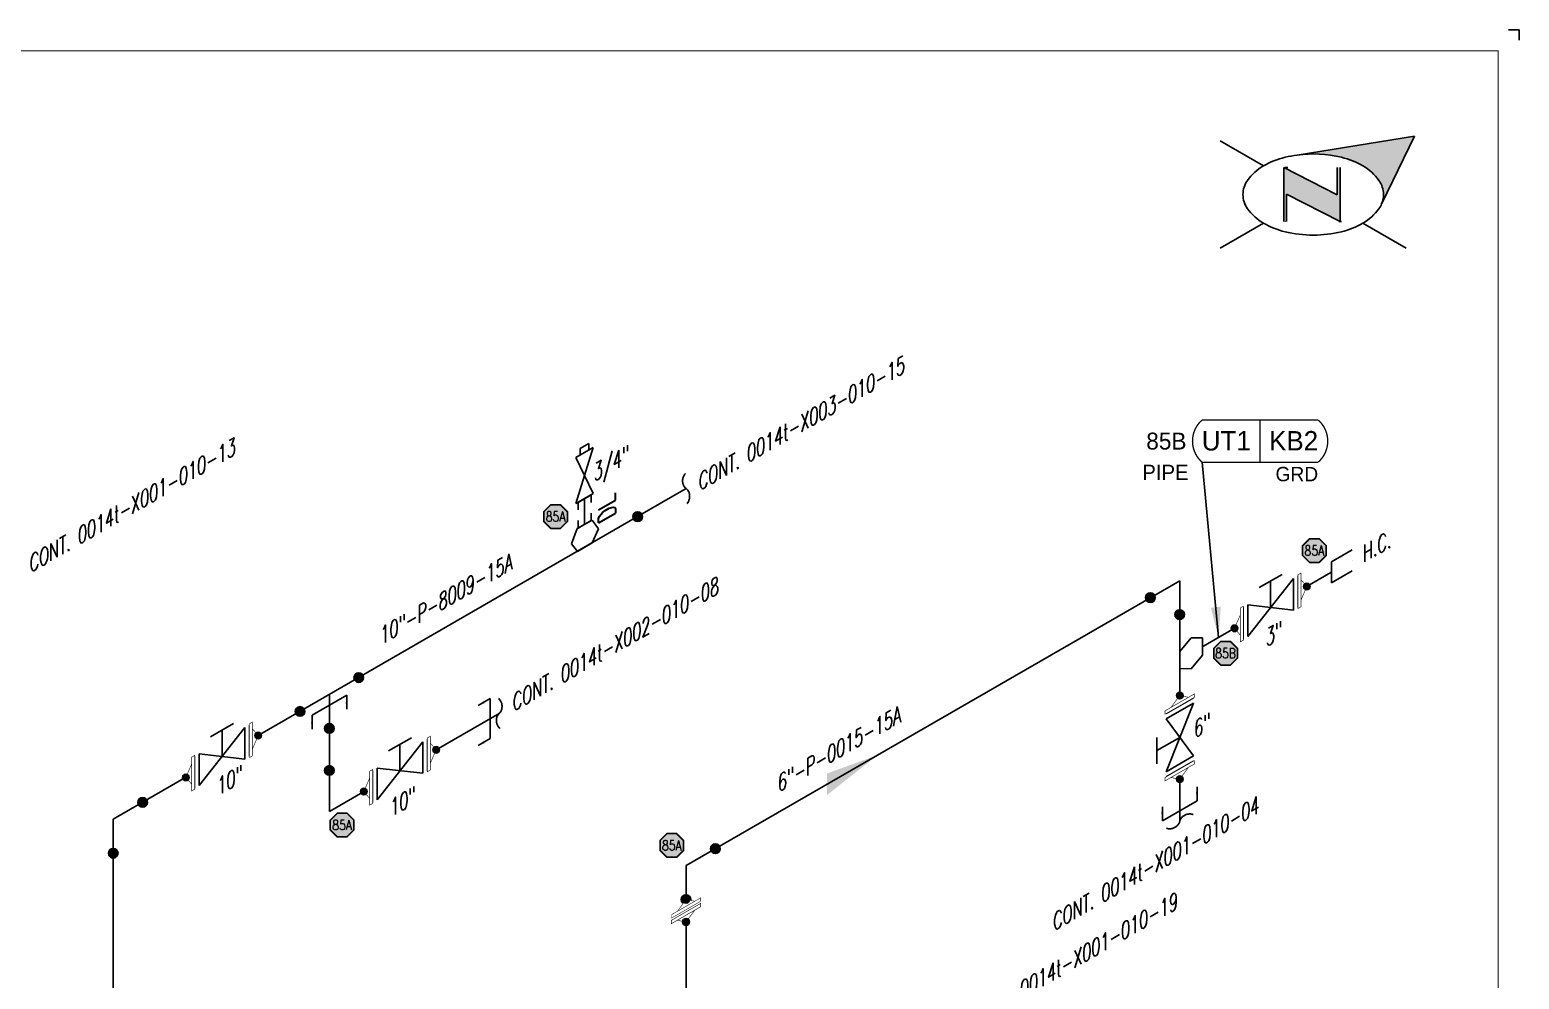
# Model space of a CAD drawing. Header units: inches. Extents: x 0.1 to 17.4, y 0.1 to 11.4.
# Drawn here: x 8.55 to 17.38, y 5.75 to 11.37 of the extents above; entities that cross this region are included whole.
import ezdxf
from ezdxf.enums import TextEntityAlignment as Align

# ---------------------------------------------------------------- set-up
doc = ezdxf.new("R2010")
doc.units = ezdxf.units.IN
doc.header["$MEASUREMENT"] = 0
doc.linetypes.add('HIDDEN2', pattern=[0.1875, 0.125, -0.0625])
for name, color, linetype in [('3', 1, 'Continuous'), ('BORDER', 3, 'Continuous'), ('COMP', 1, 'Continuous'), ('Continuation', 7, 'Continuous'), ('DL', 20, 'Continuous'), ('FITTINGS', 4, 'Continuous'), ('FLOW', 1, 'Continuous'), ('PART_PCML', 7, 'Continuous'), ('PART_SelectedCML_UT', 132, 'Continuous'), ('PIPE-ANNO', 150, 'HIDDEN2'), ('TEXT', 7, 'Continuous'), ('UNAS.PIPE', 251, 'Continuous'), ('WELD POINTS', 41, 'Continuous'), ('Welds', 7, 'Continuous')]:
    doc.layers.add(name, color=color, linetype=linetype)
doc.layers.add('PIPE', color=7, linetype='Continuous', lineweight=30)
doc.styles.add('CMLPAS', font='')
doc.styles.add('ISO30', font='simplex.shx', dxfattribs={"width": 0.85, "oblique": 30, "height": 0.075})
doc.styles.add('PART_Standard', font='romans', dxfattribs={"width": 0.8, "height": 0.09})
doc.styles.add('Richmond', font='arial.ttf')
doc.styles.add('SIMPLEX', font='ROMANS')
doc.styles.get("Standard").update_dxf_attribs({"font": 'arial.ttf'})
doc.styles.get('CMLPAS').set_extended_font_data('Cordia New')
doc.dimstyles.new('Richmond', dxfattribs={"dimtxt": 0.18, "dimasz": 0.18, "dimexe": 0.18, "dimexo": 0.0625, "dimgap": 0.09, "dimtad": 0, "dimtih": 1, "dimtoh": 1, "dimdec": 4, "dimzin": 0, "dimdsep": 46, "dimtxsty": 'Richmond', "dimcen": 0.09, "dimadec": 0, "dimazin": 0, "dimtfac": 1, "dimtdec": 4, "dimtofl": 0, "dimtmove": 0, "dimatfit": 3, "dimfxl": 1, "dimtolj": 1, "dimtzin": 0, "dimarcsym": 0})
doc.dimstyles.get("Standard").update_dxf_attribs({"dimtxt": 0.18, "dimasz": 0.18, "dimexe": 0.18, "dimexo": 0.0625, "dimgap": 0.09, "dimtad": 0, "dimtih": 1, "dimtoh": 1, "dimdec": 4, "dimzin": 0, "dimdsep": 46, "dimtxsty": 'Standard', "dimcen": 0.09, "dimadec": 0, "dimazin": 0, "dimtfac": 1, "dimtdec": 4, "dimtofl": 0, "dimtmove": 0, "dimatfit": 3, "dimfxl": 1, "dimtolj": 1, "dimtzin": 0, "dimarcsym": 0})

# ---------------------------------------------------------------- blocks, each defined once
blk = doc.blocks.new('north2')
at = {"layer": 'BORDER'}
for points in [[(-0.706, -0.7673, -0.156851), (-0.679, -0.8512, -0.095667), (-0.6893, -0.9048), (-0.4945, -0.5044), (-1.1905, -0.6173, -0.092194), (-0.9281, -0.6306, -0.072341), (-0.8009, -0.6813, -0.106617)], [(-0.9381, -1.0109), (-0.9364, -1.0092), (-0.9364, -0.6907), (-0.9524, -0.6907), (-0.9524, -0.8533), (-1.2701, -0.6907), (-1.2701, -0.7067), (-1.2701, -1.0118), (-1.254, -1.0118), (-1.254, -0.8492)]]:
    blk.add_hatch(color=7, dxfattribs=at).paths.add_polyline_path(points)
at = {"layer": 'BORDER', "color": 7}
for p, q in [((-0.4945, -0.5044), (-1.1905, -0.6173)), ((-0.4945, -0.5044), (-0.6893, -0.9048)), ((-1.3895, -0.6813), (-1.6462, -0.5331)), ((-1.2701, -0.6907), (-1.2701, -1.0118)), ((-0.9524, -0.8533), (-1.2701, -0.6907)), ((-1.2701, -0.7067), (-1.2701, -0.6907)), ((-1.262, -0.6907), (-1.246, -0.6907)), ((-0.9524, -0.6907), (-0.9524, -0.8533)), ((-0.9364, -0.6907), (-0.9364, -1.0118)), ((-0.9364, -1.0118), (-1.254, -0.8492)), ((-1.254, -0.8492), (-1.254, -1.0118)), ((-1.3895, -1.0211), (-1.6462, -1.1694)), ((-1.2603, -1.0109), (-1.262, -1.0092)), ((-0.9283, -1.0118), (-0.9444, -1.0118)), ((-0.8009, -1.0211), (-0.5441, -1.1694))]:
    blk.add_line(p, q, dxfattribs=at)
for centre, radius, start, end in [((-1.0952, -1.3294), 0.7185, 97.62035, 103.44948), ((-1.0952, -1.3294), 0.7185, 76.55052, 97.62035), ((-1.2376, -0.9443), 0.3037, 120, 144.34287), ((-1.1517, -1.0932), 0.4756, 103.44948, 120), ((-1.0387, -1.0932), 0.4756, 60, 76.55052), ((-0.9527, -0.9443), 0.3037, 35.65713, 60), ((-1.3674, -0.8512), 0.144, 144.34287, 180), ((-0.823, -0.8512), 0.144, 360, 35.65713), ((-1.3674, -0.8512), 0.144, 180, 215.65713), ((-0.823, -0.8512), 0.144, 337.57958, 360), ((-1.2376, -0.7582), 0.3037, 215.65713, 240), ((-0.9527, -0.7582), 0.3037, 300, 324.34287), ((-0.823, -0.8512), 0.144, 324.34287, 337.55468), ((-1.1517, -0.6093), 0.4756, 240, 256.55052), ((-1.0387, -0.6093), 0.4756, 283.44948, 300), ((-1.0952, -0.373), 0.7185, 256.55052, 270), ((-1.0952, -0.373), 0.7185, 270, 283.44948)]:
    blk.add_arc(centre, radius, start, end, dxfattribs=at)
blk = doc.blocks.new('A$C6804a2e5')
blk.add_blockref('north2', (0, 0))
blk = doc.blocks.new('A$C860dd1f6')
at = {"layer": 'PIPE'}
blk.add_blockref('A$C6804a2e5', (0, 0), dxfattribs=at)
blk = doc.blocks.new('Border')
at = {"layer": 'BORDER', "const_width": 0.005}
blk.add_lwpolyline([(0.25, 0.25), (17.25, 0.25), (17.25, 11.25), (0.25, 11.25)], close=True, dxfattribs=at)
blk = doc.blocks.new('2_WELD_SINGLE_00')
at = {"linetype": 'ByBlock', "lineweight": -2}
h = blk.add_hatch(color=0, dxfattribs=at)
edge = h.paths.add_edge_path()
edge.add_arc((0, 0), 0.0286, 0, 360)
at = {"color": 0, "linetype": 'ByBlock', "lineweight": -2}
blk.add_circle((0, 0), 0.0286, dxfattribs=at)
blk = doc.blocks.new('*U77')
at = {"layer": 'WELD POINTS', "rotation": 209.9999999999999}
blk.add_blockref('2_WELD_SINGLE_00', (0.174, 0.1004), dxfattribs=at)
at = {"layer": 'WELD POINTS'}
blk.add_blockref('2_WELD_SINGLE_00', (0, -0.2009), dxfattribs=at)
blk = doc.blocks.new('*U79')
at = {"layer": 'WELD POINTS'}
for p, rotation in [((0.174, 0.1004), 300.0000000000003), ((-0.174, -0.1004), 29.99999999999997)]:
    blk.add_blockref('2_WELD_SINGLE_00', p, dxfattribs=dict(at, rotation=rotation))
blk.add_blockref('2_WELD_SINGLE_00', (0, -0.2009), dxfattribs=at)
blk = doc.blocks.new('*U75')
at = {"layer": 'WELD POINTS', "rotation": 209.9999999999999}
blk.add_blockref('2_WELD_SINGLE_00', (0.174, 0.1004), dxfattribs=at)
at = {"layer": 'WELD POINTS'}
blk.add_blockref('2_WELD_SINGLE_00', (0, -0.2009), dxfattribs=at)
blk = doc.blocks.new('*U76')
at = {"layer": 'WELD POINTS', "rotation": 30.00000000000007}
blk.add_blockref('2_WELD_SINGLE_00', (-0.174, -0.1004), dxfattribs=at)
at = {"layer": 'WELD POINTS'}
blk.add_blockref('2_WELD_SINGLE_00', (0, -0.2009), dxfattribs=at)
blk = doc.blocks.new('AM9A04')
at = {"linetype": 'Continuous', "const_width": 0.01}
blk.add_lwpolyline([(0, -0.289), (0, 0.289), (-0.05, 0.318), (-0.05, -0.26)], close=True, dxfattribs=at)
at = {"const_width": 0.01}
blk.add_lwpolyline([(-0.05, -0.144), (-0.15, 0.087), (-0.05, 0.202)], dxfattribs=at)
blk = doc.blocks.new('A09')
at = {"layer": 'Welds'}
h = blk.add_hatch(color=256, dxfattribs=at)
h.dxf.hatch_style = 1
h.paths.add_polyline_path([(-0.03, 0, 1), (0.03, 0, 1)])
blk.add_circle((0, 0), 0.03, dxfattribs=at)
blk = doc.blocks.new('*U83')
blk.add_wipeout([(-0.0234, 0.1133), (-0.0234, 0.0732), (-0.0581, 0.0332), (-0.0234, -0.0469), (-0.0234, -0.0869), (0.0222, -0.1133), (0.0222, -0.0732), (0.0569, -0.0332), (0.0222, 0.0469), (0.0222, 0.0869)])
at = {"linetype": 'Continuous', "const_width": 0.003}
blk.add_lwpolyline([(0.0049, -0.1032), (0.0222, -0.1133), (0.0222, 0.0869), (0.0049, 0.0969)], close=True, dxfattribs=at)
at = {"const_width": 0.003}
blk.add_lwpolyline([(0.0222, 0.0469), (0.0569, -0.0332), (0.0222, -0.0732)], dxfattribs=at)
at = {"xscale": 0.3466300616258731, "yscale": 0.3466300616258731, "zscale": 0.3466300616258731}
blk.add_blockref('AM9A04', (-0.0061, 0.0032), dxfattribs=at)
at = {"layer": 'Welds', "xscale": 0.7, "yscale": 0.7, "zscale": 0.7}
for p in [(-0.0581, 0.0332), (0.0569, -0.0332)]:
    blk.add_blockref('A09', p, dxfattribs=at)
blk = doc.blocks.new('1_Text_30')
at = {"layer": 'TEXT', "style": 'PART_Standard', "oblique": 30, "width": 0.8}
blk.add_attdef('TEXT', (0, 0), '', height=0.09, rotation=30, dxfattribs=at)
blk = doc.blocks.new('1_ARROW_FLOW_30')
at = {"color": 0, "linetype": 'ByBlock'}
blk.add_solid([(-0.15, -0.1505), (0.15, 0.0866), (-0.15, -0.0227)], dxfattribs=at)
blk = doc.blocks.new('*U84')
blk.add_wipeout([(0, 0.0504), (0.0671, 0.13), (0.1342, 0.13), (0.1342, 0.0272), (0.0671, -0.0525), (0, -0.0504)])
at = {"layer": 'FITTINGS', "linetype": 'Continuous'}
for p, q in [((0, 0.0504), (0.0671, 0.13)), ((0.0671, 0.13), (0.1342, 0.13)), ((0.1342, 0.0272), (0.1342, 0.13)), ((0, -0.0504), (0, 0.0504)), ((0.0671, -0.0525), (0.1342, 0.0272)), ((0.0671, -0.0525), (0, -0.0504))]:
    blk.add_line(p, q, dxfattribs=at)
blk = doc.blocks.new('3_VALVE_FLANGE_GATE_30')
at = {"color": 0, "linetype": 'ByBlock', "lineweight": -2}
blk.add_wipeout([(-0.1624, -0.1875), (-0.1353, -0.1719), (0, 0), (0.1353, -0.0156), (0.1624, 0), (0.1624, 0.1875), (0.1353, 0.1719), (0, 0), (-0.1353, 0.0156), (-0.1624, 0)], dxfattribs=at)
for p, q in [((0.0677, 0.1953), (-0.0677, 0.1172)), ((0.1624, 0.1875), (0.1624, 0)), ((0.1353, 0.1719), (-0.1353, -0.1719)), ((0, 0), (0, 0.1563)), ((0.1353, 0.1719), (0.1353, -0.0156)), ((-0.1624, 0), (-0.1624, -0.1875)), ((-0.1353, 0.0156), (-0.1353, -0.1719)), ((0.1353, -0.0156), (-0.1353, 0.0156))]:
    blk.add_line(p, q, dxfattribs=at)
blk = doc.blocks.new('*U68')
blk.add_wipeout([(0.052, -0.03), (0.0173, -0.07), (0.0173, -0.1101), (0, -0.1001), (0, 0.1001), (0.0173, 0.0901), (0.0173, 0.05)]).dxf.layer = 'COMP'
at = {"layer": '3', "xscale": 0.65, "yscale": 0.65, "zscale": 0.65}
blk.add_blockref('A09', (0.052, -0.03), dxfattribs=at)
at = {"layer": 'COMP', "xscale": 0.3466300616258731, "yscale": 0.3466300616258731, "zscale": 0.3466300616258731, "rotation": 180}
blk.add_blockref('AM9A04', (0, 0), dxfattribs=at)
blk = doc.blocks.new('*U19')
blk.add_wipeout([(-0.052, -0.03), (-0.0173, -0.07), (-0.0173, -0.1101), (0, -0.1001), (0, 0.1001), (-0.0173, 0.0901), (-0.0173, 0.05)]).dxf.layer = 'COMP'
at = {"layer": '3', "xscale": 0.65, "yscale": 0.65, "zscale": 0.65}
blk.add_blockref('A09', (-0.052, -0.03), dxfattribs=at)
at = {"layer": 'COMP', "xscale": -0.3466300616258731, "yscale": 0.3466300616258731, "zscale": 0.3466300616258731, "rotation": 180}
blk.add_blockref('AM9A04', (0, 0), dxfattribs=at)
blk = doc.blocks.new('6_CONNECTION_HOSE_30')
at = {"color": 0, "linetype": 'ByBlock', "lineweight": -2}
blk.add_wipeout([(-0.1229, -0.0085), (0, 0.0625), (0, -0.0625), (-0.1229, -0.1335)], dxfattribs=at)
for p, q in [((-0.1229, -0.0085), (0, 0.0625)), ((-0.1229, -0.0085), (-0.1229, -0.1335)), ((-0.1229, -0.1335), (0, -0.0625))]:
    blk.add_line(p, q, dxfattribs=at)
blk = doc.blocks.new('1_BREAK-PIPE_PIPE_00')
at = {"color": 0, "linetype": 'ByBlock', "lineweight": -2}
for centre, major_axis in [((-0.03, 0.092), (0, -0.101)), ((0.03, -0.092), (0, 0.101))]:
    blk.add_ellipse(centre, major_axis=major_axis, ratio=0.711978, start_param=0.427466, end_param=3.141593, dxfattribs=at)
blk = doc.blocks.new('1_Tilde_30')
at = {"layer": 'PIPE-ANNO', "xscale": -0.5000000000000001, "yscale": 0.5000000000000001, "zscale": 0.5000000000000001, "rotation": 114.4010914305396}
blk.add_blockref('1_BREAK-PIPE_PIPE_00', (0, 0), dxfattribs=at)
blk = doc.blocks.new('1_Cont_30')
at = {"layer": 'Continuation', "style": 'PART_Standard', "oblique": 30, "width": 0.8}
blk.add_attdef('CONT', (0, 0), '', height=0.09, rotation=30, dxfattribs=at)
blk = doc.blocks.new('O-let 1')
at = {"layer": 'FITTINGS', "linetype": 'ByBlock'}
for p, q in [((-0.0439, -0.0254), (0.0439, 0.0254)), ((0.0827, -0.0263), (0.0439, 0.0254)), ((-0.0439, -0.0254), (-0.0768, -0.1149)), ((0.0437, -0.1104), (0.0827, -0.0263)), ((-0.0768, -0.1149), (-0.0428, -0.1603)), ((-0.0428, -0.1603), (0.0437, -0.1104))]:
    blk.add_line(p, q, dxfattribs=at)
blk = doc.blocks.new('Bleeder Valve 3')
at = {"layer": 'FITTINGS', "linetype": 'ByBlock'}
for p, q in [((0.051, 0.3022), (-0.0515, -0.0297)), ((-0.0513, 0.2431), (-0.0002, 0.2727)), ((-0.0256, 0.2976), (0.0253, 0.3271)), ((-0.0256, 0.258), (-0.0256, 0.2976)), ((-0.0002, 0.2727), (0.051, 0.3022)), ((0.0253, 0.3271), (0.0253, 0.2874)), ((0.0515, 0.0297), (-0.0513, 0.2431)), ((-0.0515, -0.0297), (0.0515, 0.0297))]:
    blk.add_line(p, q, dxfattribs=at)
blk = doc.blocks.new('Bleeder 3')
at = {"layer": 'PIPE', "linetype": 'Continuous'}
blk.add_line((-0.0005, 0.1353), (-0.0005, 0.2878), dxfattribs=at)
for name, p in [('Bleeder Valve 3', (-0.0005, 0.2878)), ('O-let 1', (-0.0005, 0.1353))]:
    blk.add_blockref(name, p)
blk = doc.blocks.new('2_SOCKET_SINGLE_30')
at = {"color": 0, "linetype": 'ByBlock', "lineweight": -2}
for p, q in [((0, 0.063), (0.054, 0.094)), ((0, 0.063), (0, -0.063)), ((0, -0.063), (0.054, -0.031))]:
    blk.add_line(p, q, dxfattribs=at)
blk = doc.blocks.new('DL_Vert_330')
at = {"layer": 'DL', "style": 'ISO30', "oblique": 330, "width": 0.85}
blk.add_text('DL', height=0.1, rotation=90, dxfattribs=at).set_placement((0, 0))
blk = doc.blocks.new('1_Tilde_00')
at = {"layer": 'PIPE-ANNO', "xscale": -0.5000000000000001, "yscale": 0.5, "zscale": 0.5}
blk.add_blockref('1_BREAK-PIPE_PIPE_00', (0, 0), dxfattribs=at)
blk = doc.blocks.new('PART_PCML')
blk.add_hatch(color=0).paths.add_polyline_path([(-0.0699, -0.029), (-0.029, -0.0699), (0.029, -0.0699), (0.0699, -0.029), (0.0699, 0.029), (0.029, 0.0699), (-0.029, 0.0699), (-0.0699, 0.029)])
at = {"color": 7, "const_width": 0.009}
blk.add_lwpolyline([(-0.0699, 0.029), (-0.029, 0.0699), (0.029, 0.0699), (0.0699, 0.029), (0.0699, -0.029), (0.029, -0.0699), (-0.029, -0.0699), (-0.0699, -0.029), (-0.0699, 0.029), (-0.029, 0.0699)], dxfattribs=at)
at = {"color": 18, "true_color": 0x000000}
blk.add_lwpolyline([(-0.029, 0.0699), (-0.0699, 0.029), (-0.0699, -0.029), (-0.029, -0.0699), (0.029, -0.0699), (0.0699, -0.029), (0.0699, 0.029), (0.029, 0.0699)], close=True, dxfattribs=at)
at = {"color": 7, "true_color": 0xffffff, "style": 'SIMPLEX', "width": 0.8, "flags": 1}
for tag, p in [('CIRCUIT', (-0.0939, 0.0889)), ('DM', (-0.0527, -0.1332)), ('TYPE', (-0.0749, -0.2043))]:
    blk.add_attdef(tag, p, '', height=0.0586, dxfattribs=at)
at = {"color": 7, "true_color": 0xffffff, "style": 'SIMPLEX', "width": 0.8}
blk.add_attdef('DMDISP', text='', height=0.0586, dxfattribs=at).set_placement((0, 0), align=Align.MIDDLE_CENTER)
blk = doc.blocks.new('CMLPAS')
at = {"const_width": 0.008}
blk.add_lwpolyline([(0.0625, 0.125, 0.454441), (0.0625, -0.125), (0.75, -0.125, 0.454441), (0.75, 0.125)], format="xyb", close=True, dxfattribs=at)
blk.add_lwpolyline([(0.4063, -0.125), (0.4063, 0.125)], dxfattribs=at)
at = {"style": 'CMLPAS', "flags": 1}
for tag, p in [('STATE', (0.75, 0.6229)), ('DL', (0.75, 0.4817)), ('CIRCUIT', (0.75, 0.3405)), ('SUBSINTERVAL(MONTHS)', (-0.0251, -0.3355)), ('OLD_ID', (0.75, -0.3366)), ('OLD_NDE', (0.75, -0.4778)), ('OLD_ENTY', (0.7411, -0.6357)), ('SIZE', (0.7473, -0.7611)), ('SPEC', (0.7473, -0.9022)), ('JUSTIFY', (0.7473, -1.0434)), ('COMMENTS', (0.7473, -1.1846)), ('OLD_ASSET', (0.75, -1.3262)), ('SCHED', (0.7371, -1.4689)), ('NOM_THICK', (0.7521, -1.6102)), ('CORR_ALLOW', (0.763, -1.7453)), ('TML_STATUS', (0.7723, -1.8777)), ('FLOW_ORDER', (0.7785, -2.1301))]:
    blk.add_attdef(tag, text='', height=0.1, dxfattribs=at).set_placement(p, align=Align.MIDDLE_RIGHT)
at = {"style": 'CMLPAS'}
for tag, height, p in [('CHILD', 0.25, (0.75, 0.269)), ('###', 0.115, (0.75, 0.002)), ('ACCESS', 0.085, (0.75, -0.1954))]:
    blk.add_attdef(tag, text='', height=height, dxfattribs=at).set_placement(p, align=Align.MIDDLE_RIGHT)
at = {"color": 152, "style": 'CMLPAS'}
for tag, height, p in [('SPECIAL', 0.085, (0.4055, 0.1897)), ('DM-TYPE', 0.1, (-0.03, 0)), ('COMP', 0.09, (-0.0174, -0.185))]:
    blk.add_attdef(tag, text='', height=height, dxfattribs=at).set_placement(p, align=Align.MIDDLE_RIGHT)
at = {"style": 'CMLPAS'}
blk.add_attdef('NDE', text='', height=0.115, dxfattribs=at).set_placement((0.206, 0.002), align=Align.MIDDLE_CENTER)
blk = doc.blocks.new('*U87')
at = {"color": 20, "linetype": 'ByBlock', "ltscale": 0.7}
blk.add_line((0.1026, 0.1218), (-0.1026, 0.0032), dxfattribs=at)
for points in [[(0.1026, 0.2044), (0.1026, 0.1218)], [(-0.1026, 0.0859), (-0.1026, 0.0032)]]:
    blk.add_leader(points, dimstyle='Richmond', override={"dimasz": 0.04, "dimgap": 0.09, "dimtad": 0}, dxfattribs=at)
blk = doc.blocks.new('*U91')
at = {"color": 20, "linetype": 'ByBlock', "ltscale": 0.7}
blk.add_line((-0.1026, -0.1218), (0.1026, -0.0032), dxfattribs=at)
for points in [[(0.1026, -0.0859), (0.1026, -0.0032)], [(-0.1026, -0.2043), (-0.1026, -0.1218)]]:
    blk.add_leader(points, dimstyle='Richmond', override={"dimasz": 0.04, "dimgap": 0.09, "dimtad": 0}, dxfattribs=at)

msp = doc.modelspace()

# ---------------------------------------------------------------- linework, layer by layer
for p, q in [((17.3125, 11.375), (17.375, 11.375)), ((17.375, 11.375), (17.375, 11.3125))]:
    msp.add_line(p, q)
at = {"layer": 'PIPE'}
for p, q in [((9.0465, 6.6973), (12.1527, 8.4907)), ((15.364, 7.6418), (16.3864, 8.2321)), ((12.4398, 6.4229), (15.364, 8.1112)), ((15.364, 8.1112), (15.364, 7.4302)), ((10.3272, 7.4367), (10.3272, 6.7441)), ((10.3272, 6.7441), (10.8219, 7.0298)), ((9.0465, 3.596), (9.0465, 6.6973)), ((12.4398, 4.5308), (12.4398, 6.4229))]:
    msp.add_line(p, q, dxfattribs=at)
at = {"layer": 'UNAS.PIPE'}
msp.add_line((12.1527, 8.4907), (12.4402, 8.6566), dxfattribs=at)

# ---------------------------------------------------------------- block references
at = {"rotation": 180}
msp.add_blockref('1_Tilde_00', (12.4402, 8.6566), dxfattribs=at)
at = {"layer": 'BORDER'}
for name, p in [('Border', (0, 0)), ('A$C860dd1f6', (17.25, 11.25))]:
    msp.add_blockref(name, p, dxfattribs=at)
at = {"layer": 'Continuation'}
for p, values in [((12.516, 8.6411), {'CONT': 'CONT. 0014t-X003-010-15'}), ((8.5522, 8.1555), {'CONT': 'CONT. 0014t-X001-010-13'}), ((11.4139, 7.3331), {'CONT': 'CONT. 0014t-X002-010-08'}), ((14.6148, 6.0334), {'CONT': 'CONT. 0014t-X001-010-04'}), ((14.1328, 5.465), {'CONT': 'CONT. 0014t-X001-010-19'})]:
    msp.add_blockref('1_Cont_30', p, dxfattribs=at).add_auto_attribs(values)
at = {"layer": 'DL'}
for name, p in [('DL_Vert_330', (12.0217, 8.4969)), ('*U91', (10.3272, 7.4367))]:
    msp.add_blockref(name, p, dxfattribs=at)
at = {"layer": 'DL', "xscale": -1, "rotation": 299.9999999999998}
msp.add_blockref('*U91', (11.3332, 7.325), dxfattribs=at)
at = {"layer": 'FITTINGS'}
msp.add_blockref('Bleeder 3', (11.8395, 8.3098), dxfattribs=at)
for p, xscale, yscale, zscale, rotation in [((11.839, 8.5976), -0.713168504377533, 0.713168504377533, 0.713168504377533, 119.9952760451079), ((11.839, 8.4452), -0.7131685043775329, 0.7131685043775329, 0.7131685043775329, 299.9952760451079)]:
    msp.add_blockref('2_SOCKET_SINGLE_30', p, dxfattribs=dict(at, xscale=xscale, yscale=yscale, zscale=zscale, rotation=rotation))
at = {"layer": 'FLOW'}
msp.add_blockref('1_ARROW_FLOW_30', (13.4245, 6.9914), dxfattribs=at)
at = {"layer": 'PART_PCML', "color": 13}
for p in [(11.6669, 8.4911), (12.3554, 6.5425)]:
    msp.add_blockref('PART_PCML', p, dxfattribs=at).add_auto_attribs({'DMDISP': '85A'})
at = {"layer": 'PART_SelectedCML_UT'}
msp.add_blockref('CMLPAS', (15.434, 8.9381), dxfattribs=at).add_auto_attribs({'###': 'KB2', 'NDE': 'UT1', 'DM-TYPE': '85B', 'COMP': 'PIPE', 'ACCESS': 'GRD'})
at = {"layer": 'PIPE-ANNO', "xscale": -1, "rotation": 299.9999999999998}
msp.add_blockref('1_Tilde_30', (11.3332, 7.325), dxfattribs=at)
at = {"layer": 'PIPE-ANNO'}
msp.add_blockref('1_Tilde_30', (15.364, 6.6851), dxfattribs=at)
at = {"layer": 'TEXT'}
for p, values in [((11.8944, 8.6957), {'TEXT': '3/4"'}), ((16.45, 8.2158), {'TEXT': 'H.C.'}), ((10.6303, 7.7285), {'TEXT': '10"-P-8009-15A'}), ((12.9846, 6.8542), {'TEXT': '6"-P-0015-15A'})]:
    msp.add_blockref('1_Text_30', p, dxfattribs=at).add_auto_attribs(values)
at = {"layer": 'WELD POINTS', "rotation": 30.00000000000007}
msp.add_blockref('2_WELD_SINGLE_00', (12.1527, 8.4907), dxfattribs=at)
at = {"layer": 'WELD POINTS'}
for name, p in [('*U76', (15.364, 8.1112)), ('*U79', (10.3272, 7.4367)), ('2_WELD_SINGLE_00', (10.3272, 6.9867)), ('*U77', (9.0465, 6.6973)), ('*U75', (12.4398, 6.4229))]:
    msp.add_blockref(name, p, dxfattribs=at)

# ---------------------------------------------------------------- next in the draw order: block references
at = {"layer": 'COMP', "rotation": 120}
msp.add_blockref('*U83', (12.4395, 6.1562), dxfattribs=at)
at = {"layer": 'FITTINGS'}
for name, p in [('6_CONNECTION_HOSE_30', (16.3864, 8.2321)), ('3_VALVE_FLANGE_GATE_30', (15.9027, 7.9528)), ('3_VALVE_FLANGE_GATE_30', (9.6913, 7.0696)), ('3_VALVE_FLANGE_GATE_30', (10.7451, 6.9854))]:
    msp.add_blockref(name, p, dxfattribs=at)
at = {"layer": 'PIPE'}
msp.add_blockref('*U84', (15.364, 7.6418), dxfattribs=at)
at = {"layer": 'UNAS.PIPE', "xscale": -1, "rotation": 120}
msp.add_blockref('3_VALVE_FLANGE_GATE_30', (15.364, 7.1827), dxfattribs=at)

# ---------------------------------------------------------------- next in the draw order: block references
at = {"layer": 'COMP', "ltscale": 0.65}
for name, p, rotation in [('*U19', (16.0651, 8.0465), 180), ('*U68', (15.364, 7.3702), 120), ('*U19', (9.8537, 7.1633), 180)]:
    msp.add_blockref(name, p, dxfattribs=dict(at, rotation=rotation))
at = {"layer": 'COMP', "ltscale": 0.65, "xscale": -1}
for p in [(15.7403, 7.859), (9.5289, 6.9758), (10.5828, 6.8917)]:
    msp.add_blockref('*U68', p, dxfattribs=at)
at = {"layer": 'PART_PCML', "color": 13}
msp.add_blockref('PART_PCML', (16.1617, 8.2895), dxfattribs=at).add_auto_attribs({'DMDISP': '85A'})
at = {"layer": 'TEXT'}
for p, values in [((15.8756, 7.7177), {'TEXT': '3"'}), ((9.6642, 6.8345), {'TEXT': '10"'}), ((10.6886, 6.708), {'TEXT': '10"'})]:
    msp.add_blockref('1_Text_30', p, dxfattribs=at).add_auto_attribs(values)

# ---------------------------------------------------------------- next in the draw order: leaders
at = {"layer": 'PART_SelectedCML_UT'}
msp.add_leader([(15.5946, 7.7749), (15.4965, 8.8131)], dimstyle='Standard', dxfattribs=at)

# ---------------------------------------------------------------- next in the draw order: wipeouts: each hides what was drawn before it
for points in [[(10.9595, 7.1092), (10.9248, 7.1492), (10.9248, 7.1893), (10.9075, 7.1793), (10.9075, 6.9791), (10.9248, 6.9891), (10.9248, 7.0292)], [(15.364, 6.9351), (15.312, 6.9451), (15.2774, 6.9251), (15.2774, 6.9451), (15.4507, 7.0452), (15.4507, 7.0252), (15.416, 7.0052)]]:
    msp.add_wipeout(points).dxf.layer = 'UNAS.PIPE'

# ---------------------------------------------------------------- next in the draw order: hatches: boundary and pattern name
at = {"layer": 'UNAS.PIPE'}
h = msp.add_hatch(color=256, dxfattribs=at)
h.dxf.hatch_style = 1
h.paths.add_polyline_path([(10.979, 7.1092, 1), (10.94, 7.1092, 1)])
h = msp.add_hatch(color=256, dxfattribs=at)
h.dxf.hatch_style = 1
h.paths.add_polyline_path([(15.3445, 6.9351, 1), (15.3835, 6.9351, 1)])

# ---------------------------------------------------------------- next in the draw order: linework, layer by layer
for p, q in [((10.9595, 7.1092), (11.3332, 7.325)), ((15.364, 6.9351), (15.364, 6.6851))]:
    msp.add_line(p, q, dxfattribs=at)
for centre in [(10.9595, 7.1092), (15.364, 6.9351)]:
    msp.add_circle(centre, 0.0195, dxfattribs=at)

# ---------------------------------------------------------------- next in the draw order: block references
at = {"layer": 'DL'}
msp.add_blockref('*U87', (15.364, 6.6851), dxfattribs=at)
at = {"layer": 'PART_PCML', "color": 13}
for p, values in [((15.6357, 7.6814), {'DMDISP': '85B'}), ((10.4024, 6.6636), {'DMDISP': '85A'})]:
    msp.add_blockref('PART_PCML', p, dxfattribs=at).add_auto_attribs(values)
at = {"layer": 'TEXT'}
ref = msp.add_blockref('1_Text_30', (15.4505, 7.1741), dxfattribs=at)
ref.add_attrib('TEXT', '6"', (15.4505, 7.1741), dxfattribs={"layer": 'UNAS.PIPE', "height": 0.09, "rotation": 30, "style": 'PART_Standard', "oblique": 30, "width": 0.8})
at = {"layer": 'UNAS.PIPE', "xscale": -0.3466300616258731, "yscale": 0.3466300616258731, "zscale": 0.3466300616258731}
msp.add_blockref('AM9A04', (10.9075, 7.0792), dxfattribs=at)
at = {"layer": 'UNAS.PIPE', "xscale": 0.3466300616258732, "yscale": 0.3466300616258732, "zscale": 0.3466300616258732, "rotation": 120}
msp.add_blockref('AM9A04', (15.364, 6.9952), dxfattribs=at)

doc.saveas('drawing.dxf')
